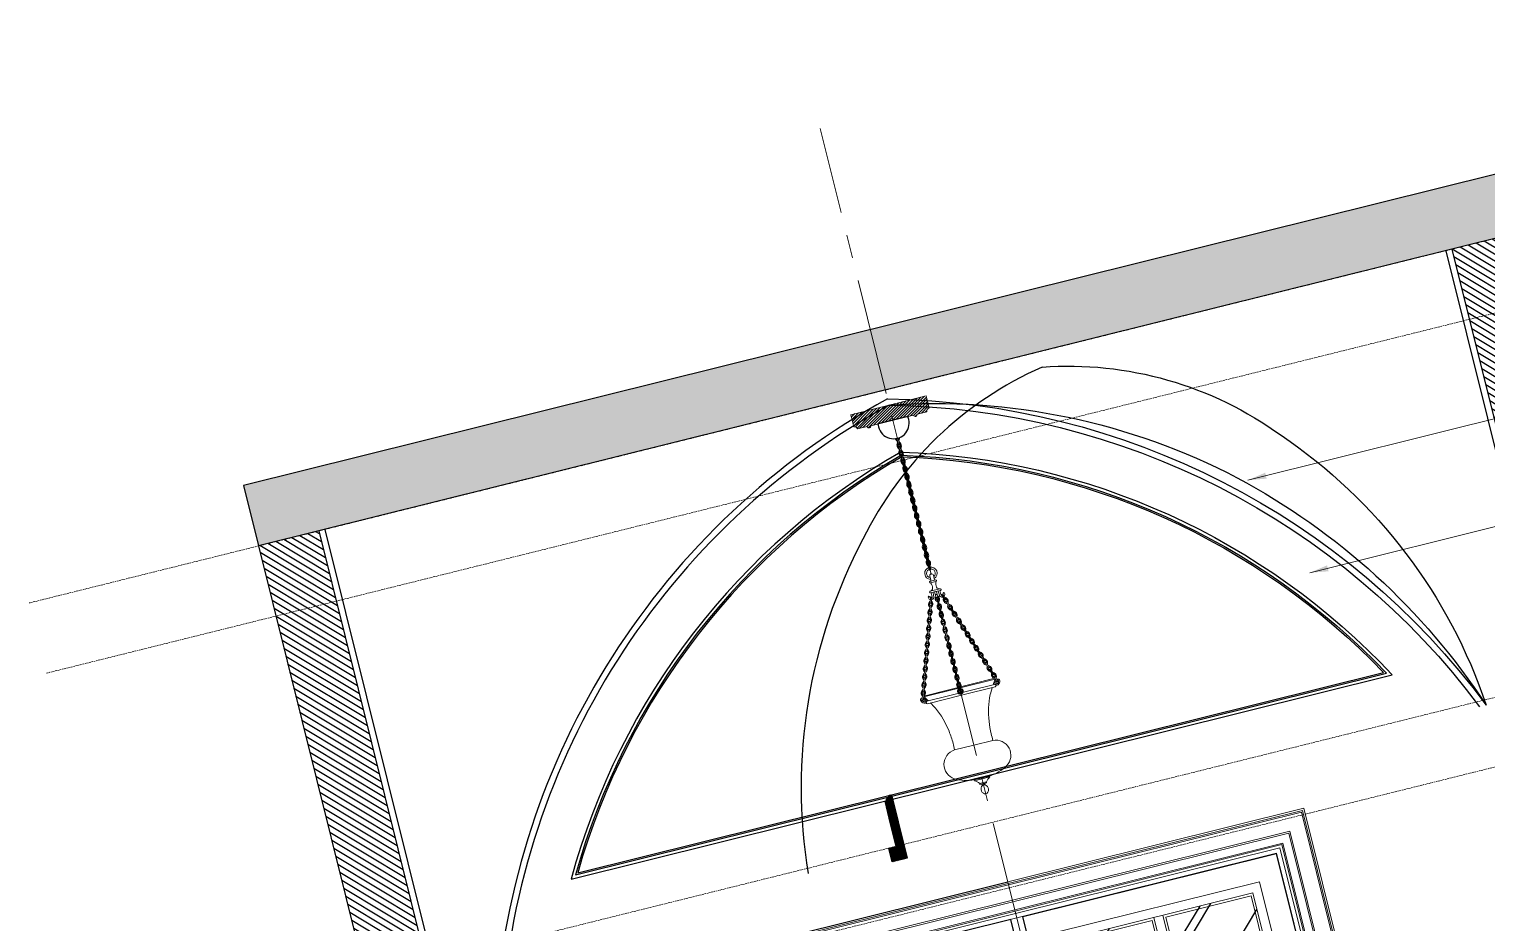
# Model space of a CAD drawing. Header units: inches. Extents: x -207898 to 3408902, y 497526 to 4632928.
# Drawn here: x 248339 to 253026, y 502856 to 505731 of the extents above; entities that cross this region are included whole.
import ezdxf

# ---------------------------------------------------------------- set-up
doc = ezdxf.new("R2010")
doc.units = ezdxf.units.IN
doc.header["$MEASUREMENT"] = 0
for name, pattern in [('CENTERX2', [4, 2.5, -0.5, 0.5, -0.5]), ('DASHED', [0.75, 0.5, -0.25]), ('HIDDEN', [0.375, 0.25, -0.125])]:
    doc.linetypes.add(name, pattern=pattern)
for name, color, linetype in [('8', 8, 'Continuous'), ('A-HATCH', 8, 'Continuous'), ('A-Hidden', 8, 'HIDDEN'), ('A-Plaster', 1, 'Continuous'), ('Calliper_stone plaster plan', 31, 'Continuous'), ('gypsum', 31, 'Continuous'), ('Layer1', 1, 'Continuous'), ('Layer2', 2, 'Continuous'), ('Layer3', 7, 'Continuous'), ('Layer7', 8, 'Continuous'), ('WOOD', 23, 'Continuous')]:
    doc.layers.add(name, color=color, linetype=linetype)
for name, color, linetype, lineweight in [('DIM', 252, 'Continuous', 35), ('ID-NOTES', 2, 'Continuous', 0), ('wood ELEVATION 2', 32, 'Continuous', 18)]:
    doc.layers.add(name, color=color, linetype=linetype, lineweight=lineweight)
doc.styles.add('ZZ-Dim All', font='romans.shx', dxfattribs={"width": 0.8})
doc.dimstyles.new('DIM 0200', dxfattribs={"dimscale": 200, "dimtxt": 1, "dimasz": 0.8, "dimexe": 0.5, "dimexo": 1, "dimgap": 0.4, "dimtad": 1, "dimdec": 0, "dimrnd": 10, "dimdsep": 46, "dimtxsty": 'ZZ-Dim All', "dimblk1": 'ARCHTICK', "dimblk2": 'ARCHTICK', "dimsah": 1, "dimcen": 1, "dimdle": 0.5, "dimclrd": 256, "dimclre": 256, "dimclrt": 256, "dimadec": 0, "dimazin": 2, "dimtfac": 1, "dimtdec": 0, "dimtix": 1, "dimtmove": 2, "dimatfit": 2, "dimfxl": 1, "dimfxlon": 1, "dimtolj": 1, "dimtzin": 0, "dimlwd": -1, "dimlwe": -1, "dimarcsym": 0})

# ---------------------------------------------------------------- blocks, each defined once
blk = doc.blocks.new('section a and b')
at = {"layer": 'Layer7', "ltscale": 300}
h = blk.add_hatch(dxfattribs=at)
h.set_pattern_fill('AR-CONC', color=256, scale=10, style=0)
h.set_pattern_definition([(50, (-62997.58, -11216.7), (71.726, -6.2752), [7.5, -82.5]), (355, (-62997.58, -11216.7), (-13.87513, 75.2192), [6, -66]), (100.4514, (-62991.6, -11217.22), (57.85094, 68.94395), [6.374, -70.1142]), (46.1842, (-62997.58, -11196.7), (106.7241, -16.5519), [11.25, -123.75]), (96.6356, (-62988.68, -11198.08), (93.4663, 97.4118), [9.561, -105.1713]), (351.1842, (-62997.58, -11196.7), (93.4662, 97.4119), [9, -99]), (21, (-62987.58, -11201.7), (59.6907, -40.2619), [7.5, -82.5]), (326, (-62987.58, -11201.7), (24.33153, 72.515), [6, -66]), (71.4514, (-62982.6, -11205.056), (84.02226, 32.25305), [6.374, -70.1142]), (37.5, (-62997.577, -11216.7), (1.215986, 33.289385), [0, -65.2, 0, -67, 0, -66.25]), (7.5, (-62997.577, -11216.7), (26.30695, 39.44117), [0, -38.2, 0, -63.7, 0, -25.25]), (327.5, (-63019.877, -11216.7), (53.38224, -2.25549), [0, -25, 0, -78, 0, -103.5]), (317.5, (-63029.877, -11216.7), (58.31862, 10.0105), [0, -32.5, 0, -51.8, 0, -73.5])])
h.paths.add_polyline_path([(-59047.8, -14854.4), (-59047.8, -14654.4), (-63202.4, -14654.4), (-63202.4, -14854.4)])
h.paths.add_polyline_path([(-63202.4, -19104.4), (-63202.4, -19304.4), (-59047.8, -19304.4), (-59047.8, -19104.4)])
at = {"layer": 'Layer7'}
h = blk.add_hatch(dxfattribs=at)
h.set_pattern_fill('ANSI31,_O', color=8, scale=150)
h.set_pattern_definition([(45, (0, 8657.743), (-13.258252, 13.258252), [])])
h.paths.add_polyline_path([(-59047.8, -14854.4), (-59247.8, -14854.4), (-59247.8, -19104.4), (-59047.8, -19104.4)])
h.paths.add_polyline_path([(-63002.4, -14854.4), (-63202.4, -14854.4), (-63202.4, -19104.4), (-63002.4, -19104.4)])
at = {"layer": 'Layer1', "ltscale": 5}
for points in [[(-62982.4, -14854.4), (-62982.4, -19004.4)], [(-59267.8, -14854.4), (-59267.8, -19004.4)]]:
    blk.add_lwpolyline(points, dxfattribs=at)
at = {"layer": 'Layer3', "ltscale": 5}
for p, q in [((-63202.4, -14654.4), (-59047.8, -14654.4)), ((-59047.8, -14654.4), (-59047.8, -19304.4)), ((-63202.4, -14854.4), (-59047.8, -14854.4)), ((-63002.4, -14854.4), (-63002.4, -19104.4)), ((-59247.8, -14854.4), (-59247.8, -19104.4))]:
    blk.add_line(p, q, dxfattribs=at)
blk = doc.blocks.new('_ARCHTICK')
at = {"color": 0, "linetype": 'ByBlock', "const_width": 0.15}
blk.add_lwpolyline([(-0.5, -0.5), (0.5, 0.5)], dxfattribs=at)
blk = doc.blocks.new('door1')
at = {"layer": 'A-HATCH'}
h = blk.add_hatch(dxfattribs=at)
h.set_pattern_fill('AR-RROOF', color=256, scale=20, angle=45, style=0)
h.set_pattern_definition([(45, (54909.6, -9416.9), (431.0523, 1149.473), [7620, -1016, 2540, -508]), (45, (55207.7, -8759.5), (-836.96, 118.539), [1524, -167.64, 3048, -381]), (45, (54783.86, -8931.94), (1627.2224, 2108.5641), [4064, -711.2, 2032, -508])])
h.paths.add_polyline_path([(1280, 2355.7), (990, 2355.7), (990, 1673.5), (1280, 1673.5)])
h = blk.add_hatch(dxfattribs=at)
h.set_pattern_fill('AR-RROOF', color=256, scale=20, angle=45, style=0)
h.set_pattern_definition([(45, (55245.56, -9416.9), (431.0523, 1149.473), [7620, -1016, 2540, -508]), (45, (55543.7, -8759.5), (-836.96, 118.539), [1524, -167.64, 3048, -381]), (45, (55119.84, -8931.94), (1627.2224, 2108.5641), [4064, -711.2, 2032, -508])])
h.paths.add_polyline_path([(1616, 2355.7), (1326, 2355.7), (1326, 1673.5), (1616, 1673.5)])
at = {"layer": '8', "ltscale": 5}
for points in [[(840, 2461), (0, 2461), (0, 0), (840, 0)], [(880, 2461), (1720, 2461), (1720, 0), (880, 0)]]:
    blk.add_lwpolyline(points, close=True, dxfattribs=at)
at = {"layer": 'WOOD', "ltscale": 5, "elevation": 0}
blk.add_lwpolyline([(-120.9, 2581), (860, 2581)], dxfattribs=at)
at = {"layer": 'wood ELEVATION 2'}
for p, q in [((1288, 2355.7), (1288, 1665.5)), ((1318, 2355.7), (1318, 1665.5))]:
    blk.add_line(p, q, dxfattribs=at)
at = {"layer": 'wood ELEVATION 2', "elevation": 0}
for points in [[(-120.9, 361.3), (-120.9, 2581), (860, 2581)], [(1840.9, 361.3), (1840.9, 2581), (860, 2581)], [(-114.9, 361.3), (-114.9, 2575), (860, 2575)], [(-110.5, 361.3), (-110.5, 2570.6), (860, 2570.6)], [(1834.9, 361.3), (1834.9, 2575), (860, 2575)], [(1830.5, 361.3), (1830.5, 2570.6), (860, 2570.6)], [(-59.5, 361.3), (-59.5, 2519.6), (860, 2519.6)], [(-54.5, 361.3), (-54.5, 2514.6), (860, 2514.6)], [(-27.9, 361.3), (-27.9, 2488), (860, 2488)], [(1779.5, 361.3), (1779.5, 2519.6), (860, 2519.6)], [(1774.5, 361.3), (1774.5, 2514.6), (860, 2514.6)], [(1747.9, 361.3), (1747.9, 2488), (860, 2488)], [(-23.9, 361.3), (-23.9, 2484), (860, 2484)], [(-15.9, 361.3), (-15.9, 2476), (860, 2476)], [(-0.9, 361.3), (-0.9, 2461), (860, 2461)], [(1743.9, 361.3), (1743.9, 2484), (860, 2484)], [(1735.9, 361.3), (1735.9, 2476), (860, 2476)], [(1720.9, 361.3), (1720.9, 2461), (860, 2461)]]:
    blk.add_lwpolyline(points, dxfattribs=at)
at = {"layer": 'wood ELEVATION 2'}
for points in [[(960, 2385.7), (1645.9, 2385.7), (1645.9, 210), (960, 210)], [(960, 2385.7), (1645.9, 2385.7), (1645.9, 210), (960, 210)], [(998, 2347.7), (1280, 2347.7), (1280, 1673.5), (998, 1673.5)], [(1326, 2347.7), (1608, 2347.7), (1608, 1673.5), (1326, 1673.5)]]:
    blk.add_lwpolyline(points, close=True, dxfattribs=at)
blk.add_lwpolyline([(1288, 1665.5), (990, 1665.5), (990, 2355.7), (1616, 2355.7), (1616, 1665.5), (1318, 1665.5)], dxfattribs=at)
blk = doc.blocks.new('pendant arabic')
at = {"color": 40, "lineweight": 0}
for p, q in [((31622.2, -8834.7), (31640.6, -8834.7)), ((31625.4, -8829.5), (31637.4, -8829.5)), ((31615.3, -8860.3), (31647.6, -8860.3)), ((31617.3, -8866), (31616.9, -8879.5)), ((31628.4, -8866), (31628.4, -8886)), ((31634.4, -8866), (31634.4, -8886)), ((31645.5, -8866), (31645.9, -8879.5)), ((31606.1, -9486.8), (31656.8, -9486.8)), ((31620.4, -9502.1), (31642.5, -9502.1))]:
    blk.add_line(p, q, dxfattribs=at)
for points in [[(31631.4, -8866), (31648.1, -8866, 0.912079), (31647.6, -8860.3, -0.354576), (31638.1, -8853, -0.194549), (31640.6, -8834.7, 1), (31640.6, -8829.5), (31637.4, -8829.5), (31637.4, -8813.2, 1), (31625.4, -8813.2), (31625.4, -8829.5), (31622.2, -8829.5, 1), (31622.2, -8834.7, -0.194549), (31624.8, -8853, -0.345784), (31615.3, -8860.3, 0.913192), (31614.7, -8866)], [(31631.4, -9209.5), (31519.1, -9209.5, -0.967012), (31519.1, -9201.5), (31743.8, -9201.5, -0.967012), (31743.8, -9209.5)]]:
    blk.add_lwpolyline(points, format="xyb", close=True, dxfattribs=at)
for points in [[(31601.3, -8922.5), (31606.8, -8906.4, 1), (31603, -8905.1), (31597.5, -8921.3, 1), (31601.3, -8922.5, 0.447031)], [(31601.3, -8922.5), (31606.8, -8906.4, 1), (31603, -8905.1), (31597.5, -8921.3, 1), (31601.3, -8922.5, 0.447031)], [(31617.3, -8866), (31616.9, -8879.5, -1.075039), (31609.4, -8878.4, 1.060135), (31604.4, -8877.8, 1.065086), (31622.3, -8879.8, 0.012612), (31623.1, -8866, 1.437174)], [(31609.7, -8897.9), (31615.1, -8881.8, 1), (31611.3, -8880.5), (31605.9, -8896.6, 1), (31609.7, -8897.9, 0.447031)], [(31628.4, -8877.8, 0.484314), (31628.4, -8877.8, -0.790231), (31634.4, -8877.8, -8.534282)], [(31628.4, -8886, -0.484314), (31628.4, -8886, 0.790231), (31634.4, -8886, 8.534282)], [(31633.4, -8911.1), (31633.4, -8894.1, 1), (31629.4, -8894.1), (31629.4, -8911.1, 1), (31633.4, -8911.1, 0.447031)], [(31633.4, -8911.1), (31633.4, -8894.1, 1), (31629.4, -8894.1), (31629.4, -8911.1, 1), (31633.4, -8911.1, 0.447031)], [(31645.5, -8866), (31645.9, -8879.5, 1.075039), (31653.4, -8878.4, -1.060135), (31658.4, -8877.8, -1.065086), (31640.5, -8879.8, -0.012612), (31639.8, -8866, -1.437174)], [(31653.2, -8897.9), (31647.7, -8881.8, -1), (31651.5, -8880.5), (31657, -8896.6, -1), (31653.2, -8897.9, -0.447031)], [(31661.5, -8922.5), (31656.1, -8906.4, -1), (31659.9, -8905.1), (31665.3, -8921.3, -1), (31661.5, -8922.5, -0.447031)], [(31661.5, -8922.5), (31656.1, -8906.4, -1), (31659.9, -8905.1), (31665.3, -8921.3, -1), (31661.5, -8922.5, -0.447031)], [(31593, -8947.2), (31598.4, -8931.1, 1), (31594.7, -8929.8), (31589.2, -8945.9, 1), (31593, -8947.2, 0.447031)], [(31593, -8947.2), (31598.4, -8931.1, 1), (31594.7, -8929.8), (31589.2, -8945.9, 1), (31593, -8947.2, 0.447031)], [(31633.4, -8937.2), (31633.4, -8920.2, 1), (31629.4, -8920.2), (31629.4, -8937.2, 1), (31633.4, -8937.2, 0.447031)], [(31633.4, -8937.2), (31633.4, -8920.2, 1), (31629.4, -8920.2), (31629.4, -8937.2, 1), (31633.4, -8937.2, 0.447031)], [(31633.4, -8963.2), (31633.4, -8946.2, 1), (31629.4, -8946.2), (31629.4, -8963.2, 1), (31633.4, -8963.2, 0.447031)], [(31633.4, -8963.2), (31633.4, -8946.2, 1), (31629.4, -8946.2), (31629.4, -8963.2, 1), (31633.4, -8963.2, 0.447031)], [(31669.9, -8947.2), (31664.4, -8931.1, -1), (31668.2, -8929.8), (31673.6, -8945.9, -1), (31669.9, -8947.2, -0.447031)], [(31669.9, -8947.2), (31664.4, -8931.1, -1), (31668.2, -8929.8), (31673.6, -8945.9, -1), (31669.9, -8947.2, -0.447031)], [(31576.3, -8996.5), (31581.8, -8980.4, 1), (31578, -8979.1), (31572.5, -8995.3, 1), (31576.3, -8996.5, 0.447031)], [(31576.3, -8996.5), (31581.8, -8980.4, 1), (31578, -8979.1), (31572.5, -8995.3, 1), (31576.3, -8996.5, 0.447031)], [(31584.6, -8971.9), (31590.1, -8955.7, 1), (31586.3, -8954.5), (31580.9, -8970.6, 1), (31584.6, -8971.9, 0.447031)], [(31584.6, -8971.9), (31590.1, -8955.7, 1), (31586.3, -8954.5), (31580.9, -8970.6, 1), (31584.6, -8971.9, 0.447031)], [(31633.4, -8989.3), (31633.4, -8972.2, 1), (31629.4, -8972.2), (31629.4, -8989.3, 1), (31633.4, -8989.3, 0.447031)], [(31633.4, -8989.3), (31633.4, -8972.2, 1), (31629.4, -8972.2), (31629.4, -8989.3, 1), (31633.4, -8989.3, 0.447031)], [(31633.4, -9015.3), (31633.4, -8998.3, 1), (31629.4, -8998.3), (31629.4, -9015.3, 1), (31633.4, -9015.3, 0.447031)], [(31633.4, -9015.3), (31633.4, -8998.3, 1), (31629.4, -8998.3), (31629.4, -9015.3, 1), (31633.4, -9015.3, 0.447031)], [(31678.2, -8971.9), (31672.8, -8955.7, -1), (31676.5, -8954.5), (31682, -8970.6, -1), (31678.2, -8971.9, -0.447031)], [(31678.2, -8971.9), (31672.8, -8955.7, -1), (31676.5, -8954.5), (31682, -8970.6, -1), (31678.2, -8971.9, -0.447031)], [(31686.5, -8996.5), (31681.1, -8980.4, -1), (31684.9, -8979.1), (31690.3, -8995.3, -1), (31686.5, -8996.5, -0.447031)], [(31686.5, -8996.5), (31681.1, -8980.4, -1), (31684.9, -8979.1), (31690.3, -8995.3, -1), (31686.5, -8996.5, -0.447031)], [(31559.6, -9045.9), (31565.1, -9029.7, 1), (31561.3, -9028.5), (31555.8, -9044.6, 1), (31559.6, -9045.9, 0.447031)], [(31559.6, -9045.9), (31565.1, -9029.7, 1), (31561.3, -9028.5), (31555.8, -9044.6, 1), (31559.6, -9045.9, 0.447031)], [(31568, -9021.2), (31573.4, -9005.1, 1), (31569.6, -9003.8), (31564.2, -9019.9, 1), (31568, -9021.2, 0.447031)], [(31568, -9021.2), (31573.4, -9005.1, 1), (31569.6, -9003.8), (31564.2, -9019.9, 1), (31568, -9021.2, 0.447031)], [(31633.4, -9041.3), (31633.4, -9024.3, 1), (31629.4, -9024.3), (31629.4, -9041.3, 1), (31633.4, -9041.3, 0.447031)], [(31633.4, -9041.3), (31633.4, -9024.3, 1), (31629.4, -9024.3), (31629.4, -9041.3, 1), (31633.4, -9041.3, 0.447031)], [(31694.9, -9021.2), (31689.4, -9005.1, -1), (31693.2, -9003.8), (31698.7, -9019.9, -1), (31694.9, -9021.2, -0.447031)], [(31694.9, -9021.2), (31689.4, -9005.1, -1), (31693.2, -9003.8), (31698.7, -9019.9, -1), (31694.9, -9021.2, -0.447031)], [(31703.2, -9045.9), (31697.8, -9029.7, -1), (31701.6, -9028.5), (31707, -9044.6, -1), (31703.2, -9045.9, -0.447031)], [(31703.2, -9045.9), (31697.8, -9029.7, -1), (31701.6, -9028.5), (31707, -9044.6, -1), (31703.2, -9045.9, -0.447031)], [(31542.9, -9095.2), (31548.4, -9079.1, 1), (31544.6, -9077.8), (31539.1, -9093.9, 1), (31542.9, -9095.2, 0.447031)], [(31542.9, -9095.2), (31548.4, -9079.1, 1), (31544.6, -9077.8), (31539.1, -9093.9, 1), (31542.9, -9095.2, 0.447031)], [(31551.3, -9070.5), (31556.7, -9054.4, 1), (31552.9, -9053.1), (31547.5, -9069.2, 1), (31551.3, -9070.5, 0.447031)], [(31551.3, -9070.5), (31556.7, -9054.4, 1), (31552.9, -9053.1), (31547.5, -9069.2, 1), (31551.3, -9070.5, 0.447031)], [(31633.3, -9093.4), (31633.4, -9076.4, 1), (31629.4, -9076.4), (31629.3, -9093.4, 1), (31633.3, -9093.4, 0.447031)], [(31633.3, -9093.4), (31633.4, -9076.4, 1), (31629.4, -9076.4), (31629.3, -9093.4, 1), (31633.3, -9093.4, 0.447031)], [(31633.4, -9067.4), (31633.4, -9050.4, 1), (31629.4, -9050.4), (31629.4, -9067.4, 1), (31633.4, -9067.4, 0.447031)], [(31633.4, -9067.4), (31633.4, -9050.4, 1), (31629.4, -9050.4), (31629.4, -9067.4, 1), (31633.4, -9067.4, 0.447031)], [(31711.6, -9070.5), (31706.1, -9054.4, -1), (31709.9, -9053.1), (31715.4, -9069.2, -1), (31711.6, -9070.5, -0.447031)], [(31711.6, -9070.5), (31706.1, -9054.4, -1), (31709.9, -9053.1), (31715.4, -9069.2, -1), (31711.6, -9070.5, -0.447031)], [(31719.9, -9095.2), (31714.5, -9079.1, -1), (31718.3, -9077.8), (31723.7, -9093.9, -1), (31719.9, -9095.2, -0.447031)], [(31719.9, -9095.2), (31714.5, -9079.1, -1), (31718.3, -9077.8), (31723.7, -9093.9, -1), (31719.9, -9095.2, -0.447031)], [(31526.2, -9144.5), (31531.7, -9128.4, 1), (31527.9, -9127.1), (31522.4, -9143.2, 1), (31526.2, -9144.5, 0.447031)], [(31526.2, -9144.5), (31531.7, -9128.4, 1), (31527.9, -9127.1), (31522.4, -9143.2, 1), (31526.2, -9144.5, 0.447031)], [(31534.6, -9119.9), (31540, -9103.7, 1), (31536.2, -9102.5), (31530.8, -9118.6, 1), (31534.6, -9119.9, 0.447031)], [(31534.6, -9119.9), (31540, -9103.7, 1), (31536.2, -9102.5), (31530.8, -9118.6, 1), (31534.6, -9119.9, 0.447031)], [(31633.3, -9119.5), (31633.3, -9102.4, 1), (31629.3, -9102.4), (31629.3, -9119.5, 1), (31633.3, -9119.5, 0.447031)], [(31633.3, -9119.5), (31633.3, -9102.4, 1), (31629.3, -9102.4), (31629.3, -9119.5, 1), (31633.3, -9119.5, 0.447031)], [(31633.3, -9145.5), (31633.3, -9128.5, 1), (31629.3, -9128.5), (31629.3, -9145.5, 1), (31633.3, -9145.5, 0.447031)], [(31633.3, -9145.5), (31633.3, -9128.5, 1), (31629.3, -9128.5), (31629.3, -9145.5, 1), (31633.3, -9145.5, 0.447031)], [(31728.3, -9119.9), (31722.8, -9103.7, -1), (31726.6, -9102.5), (31732.1, -9118.6, -1), (31728.3, -9119.9, -0.447031)], [(31728.3, -9119.9), (31722.8, -9103.7, -1), (31726.6, -9102.5), (31732.1, -9118.6, -1), (31728.3, -9119.9, -0.447031)], [(31736.6, -9144.5), (31731.2, -9128.4, -1), (31735, -9127.1), (31740.4, -9143.2, -1), (31736.6, -9144.5, -0.447031)], [(31736.6, -9144.5), (31731.2, -9128.4, -1), (31735, -9127.1), (31740.4, -9143.2, -1), (31736.6, -9144.5, -0.447031)], [(31509.5, -9193.9), (31515, -9177.7, 1), (31511.2, -9176.4), (31505.8, -9192.6, 1), (31509.5, -9193.9, 0.447031)], [(31509.5, -9193.9), (31515, -9177.7, 1), (31511.2, -9176.4), (31505.8, -9192.6, 1), (31509.5, -9193.9, 0.447031)], [(31517.9, -9169.2), (31523.3, -9153.1, 1), (31519.6, -9151.8), (31514.1, -9167.9, 1), (31517.9, -9169.2, 0.447031)], [(31517.9, -9169.2), (31523.3, -9153.1, 1), (31519.6, -9151.8), (31514.1, -9167.9, 1), (31517.9, -9169.2, 0.447031)], [(31633.3, -9171.5), (31633.3, -9154.5, 1), (31629.3, -9154.5), (31629.3, -9171.5, 1), (31633.3, -9171.5, 0.447031)], [(31633.3, -9171.5), (31633.3, -9154.5, 1), (31629.3, -9154.5), (31629.3, -9171.5, 1), (31633.3, -9171.5, 0.447031)], [(31633.3, -9197.6), (31633.3, -9180.6, 1), (31629.3, -9180.5), (31629.3, -9197.6, 1), (31633.3, -9197.6, 0.447031)], [(31633.3, -9197.6), (31633.3, -9180.6, 1), (31629.3, -9180.5), (31629.3, -9197.6, 1), (31633.3, -9197.6, 0.447031)], [(31745, -9169.2), (31739.5, -9153.1, -1), (31743.3, -9151.8), (31748.7, -9167.9, -1), (31745, -9169.2, -0.447031)], [(31745, -9169.2), (31739.5, -9153.1, -1), (31743.3, -9151.8), (31748.7, -9167.9, -1), (31745, -9169.2, -0.447031)], [(31753.3, -9193.9), (31747.9, -9177.7, -1), (31751.6, -9176.4), (31757.1, -9192.6, -1), (31753.3, -9193.9, -0.447031)], [(31753.3, -9193.9), (31747.9, -9177.7, -1), (31751.6, -9176.4), (31757.1, -9192.6, -1), (31753.3, -9193.9, -0.447031)], [(31606.1, -9483.8), (31656.8, -9483.8), (31656.8, -9486.8, 0.066306), (31642.5, -9498.9), (31631.4, -9498.9)], [(31656.8, -9483.8), (31606.1, -9483.8), (31606.1, -9486.8, -0.066306), (31620.4, -9498.9), (31631.4, -9498.9)], [(31620.4, -9498.9), (31620.4, -9502.1, -0.075741), (31626.5, -9503, -0.670017), (31626.6, -9507.8, -0.742621)], [(31642.5, -9498.9), (31642.5, -9502.1, 0.075741), (31636.4, -9503, 0.670017), (31636.2, -9507.8, 0.742621)]]:
    blk.add_lwpolyline(points, format="xyb", dxfattribs=at)
at = {"color": 4, "lineweight": 0}
for points in [[(31513.5, -9185.7), (31513.5, -9182.7), (31749.3, -9182.7), (31749.3, -9185.7)], [(31513.5, -9185.7), (31749.3, -9185.7)]]:
    blk.add_lwpolyline(points, dxfattribs=at)
for points in [[(31631.4, -9374.8), (31568, -9374.8, 0.727128), (31544.9, -9465, 0.107747), (31606.1, -9483.8, 0.107747)], [(31631.4, -9374.8), (31694.8, -9374.8, -0.727128), (31718, -9465, -0.107747), (31656.8, -9483.8, -0.107747)]]:
    blk.add_lwpolyline(points, format="xyb", dxfattribs=at)
at = {"color": 40, "lineweight": 0}
blk.add_lwpolyline([(31635.9, -9507.6), (31627, -9507.6)], dxfattribs=at)
for radius, start, end in [(20, 287.4576, 252.5424), (14, 295.3769, 244.6231)]:
    blk.add_arc((31631.4, -8805.2), radius, start, end, dxfattribs=at)
at = {"color": 40, "lineweight": 0, "extrusion": (0, 0, -1)}
for centre, major_axis, ratio, start_param, end_param in [((31606.3, -8901.5), (3.37, 9.96), 0.652824, 3.437395, 5.987383), ((31606.3, -8901.5), (2.09, 6.17), 0.633551, 3.647898, 5.77688), ((31606.3, -8901.5), (3.37, 9.96), 0.652824, 0.295802, 2.845791), ((31606.3, -8901.5), (2.09, 6.17), 0.633551, 0.506306, 2.635287), ((31631.4, -8889.6), (0, 10.5), 0.652824, 3.437395, 5.831525), ((31631.4, -8915.7), (0, 10.5), 0.652824, 3.437395, 5.987383), ((31631.4, -8889.6), (0, 6.51), 0.633551, 3.647898, 5.471151), ((31631.4, -8889.6), (0, 10.5), 0.652824, 0.453442, 2.845791), ((31631.4, -8889.6), (0, 6.51), 0.633551, 0.817097, 2.635287), ((31631.4, -8915.7), (0, 10.5), 0.652824, 0.295802, 2.845791), ((31589.6, -8950.8), (3.37, 9.96), 0.652824, 3.437395, 5.987383), ((31589.6, -8950.8), (2.09, 6.17), 0.633551, 3.647898, 5.77688), ((31589.6, -8950.8), (3.37, 9.96), 0.652824, 0.295802, 2.845791), ((31589.6, -8950.8), (2.09, 6.17), 0.633551, 0.506306, 2.635287), ((31598, -8926.2), (3.37, 9.96), 0.652824, 3.437395, 5.987383), ((31598, -8926.2), (2.09, 6.17), 0.633551, 3.647898, 5.77688), ((31598, -8926.2), (3.37, 9.96), 0.652824, 0.295802, 2.845791), ((31598, -8926.2), (2.09, 6.17), 0.633551, 0.506306, 2.635287), ((31631.4, -8941.7), (0, 10.5), 0.652824, 3.437395, 5.987383), ((31631.4, -8915.7), (0, 6.51), 0.633551, 3.647898, 5.77688), ((31631.4, -8941.7), (0, 6.51), 0.633551, 3.647898, 5.77688), ((31631.4, -8915.7), (0, 6.51), 0.633551, 0.506306, 2.635287), ((31631.4, -8941.7), (0, 10.5), 0.652824, 0.295802, 2.845791), ((31631.4, -8941.7), (0, 6.51), 0.633551, 0.506306, 2.635287), ((31573, -9000.2), (3.37, 9.96), 0.652824, 3.437395, 5.987383), ((31573, -9000.2), (2.09, 6.17), 0.633551, 3.647898, 5.77688), ((31573, -9000.2), (3.37, 9.96), 0.652824, 0.295802, 2.845791), ((31573, -9000.2), (2.09, 6.17), 0.633551, 0.506306, 2.635287), ((31581.3, -8975.5), (3.37, 9.96), 0.652824, 3.437395, 5.987383), ((31581.3, -8975.5), (2.09, 6.17), 0.633551, 3.647898, 5.77688), ((31581.3, -8975.5), (3.37, 9.96), 0.652824, 0.295802, 2.845791), ((31581.3, -8975.5), (2.09, 6.17), 0.633551, 0.506306, 2.635287), ((31631.4, -8967.7), (0, 10.5), 0.652824, 3.437395, 5.987383), ((31631.4, -8993.8), (0, 10.5), 0.652824, 3.437395, 5.987383), ((31631.4, -8967.7), (0, 6.51), 0.633551, 3.647898, 5.77688), ((31631.4, -8993.8), (0, 6.51), 0.633551, 3.647898, 5.77688), ((31631.4, -8967.7), (0, 10.5), 0.652824, 0.295802, 2.845791), ((31631.4, -8967.7), (0, 6.51), 0.633551, 0.506306, 2.635287), ((31631.4, -8993.8), (0, 10.5), 0.652824, 0.295802, 2.845791), ((31631.4, -8993.8), (0, 6.51), 0.633551, 0.506306, 2.635287), ((31556.3, -9049.5), (3.37, 9.96), 0.652824, 3.437395, 5.987383), ((31556.3, -9049.5), (2.09, 6.17), 0.633551, 3.647898, 5.77688), ((31556.3, -9049.5), (3.37, 9.96), 0.652824, 0.295802, 2.845791), ((31556.3, -9049.5), (2.09, 6.17), 0.633551, 0.506306, 2.635287), ((31564.6, -9024.8), (3.37, 9.96), 0.652824, 3.437395, 5.987383), ((31564.6, -9024.8), (2.09, 6.17), 0.633551, 3.647898, 5.77688), ((31564.6, -9024.8), (3.37, 9.96), 0.652824, 0.295802, 2.845791), ((31564.6, -9024.8), (2.09, 6.17), 0.633551, 0.506306, 2.635287), ((31631.4, -9019.8), (0, 10.5), 0.652824, 3.437395, 5.987383), ((31631.4, -9045.8), (0, 10.5), 0.652824, 3.437395, 5.987383), ((31631.4, -9019.8), (0, 6.51), 0.633551, 3.647898, 5.77688), ((31631.4, -9045.8), (0, 6.51), 0.633551, 3.647898, 5.77688), ((31631.4, -9019.8), (0, 10.5), 0.652824, 0.295802, 2.845791), ((31631.4, -9019.8), (0, 6.51), 0.633551, 0.506306, 2.635287), ((31631.4, -9045.8), (0, 10.5), 0.652824, 0.295802, 2.845791), ((31631.4, -9045.8), (0, 6.51), 0.633551, 0.506306, 2.635287), ((31539.6, -9098.8), (3.37, 9.96), 0.652824, 3.437395, 5.987383), ((31539.6, -9098.8), (2.09, 6.17), 0.633551, 3.647898, 5.77688), ((31539.6, -9098.8), (3.37, 9.96), 0.652824, 0.295802, 2.845791), ((31547.9, -9074.2), (3.37, 9.96), 0.652824, 3.437395, 5.987383), ((31547.9, -9074.2), (2.09, 6.17), 0.633551, 3.647898, 5.77688), ((31547.9, -9074.2), (3.37, 9.96), 0.652824, 0.295802, 2.845791), ((31547.9, -9074.2), (2.09, 6.17), 0.633551, 0.506306, 2.635287), ((31631.4, -9071.9), (0, 10.5), 0.652824, 3.437395, 5.987383), ((31631.3, -9097.9), (0, 10.5), 0.652824, 3.437395, 5.987383), ((31631.4, -9071.9), (0, 6.51), 0.633551, 3.647898, 5.77688), ((31631.3, -9097.9), (0, 6.51), 0.633551, 3.647898, 5.77688), ((31631.3, -9097.9), (0, 10.5), 0.652824, 0.295802, 2.845791), ((31631.3, -9097.9), (0, 6.51), 0.633551, 0.506306, 2.635287), ((31631.4, -9071.9), (0, 10.5), 0.652824, 0.295802, 2.845791), ((31631.4, -9071.9), (0, 6.51), 0.633551, 0.506306, 2.635287), ((31522.9, -9148.2), (3.37, 9.96), 0.652824, 3.437395, 5.987383), ((31522.9, -9148.2), (3.37, 9.96), 0.652824, 0.295802, 2.845791), ((31531.2, -9123.5), (3.37, 9.96), 0.652824, 3.437395, 5.987383), ((31531.2, -9123.5), (2.09, 6.17), 0.633551, 3.647898, 5.77688), ((31531.2, -9123.5), (3.37, 9.96), 0.652824, 0.295802, 2.845791), ((31531.2, -9123.5), (2.09, 6.17), 0.633551, 0.506306, 2.635287), ((31539.6, -9098.8), (2.09, 6.17), 0.633551, 0.506306, 2.635287), ((31631.3, -9124), (0, 10.5), 0.652824, 3.437395, 5.987383), ((31631.3, -9150), (0, 10.5), 0.652824, 3.437395, 5.987383), ((31631.3, -9124), (0, 6.51), 0.633551, 3.647898, 5.77688), ((31631.3, -9124), (0, 10.5), 0.652824, 0.295802, 2.845791), ((31631.3, -9124), (0, 6.51), 0.633551, 0.506306, 2.635287), ((31631.3, -9150), (0, 10.5), 0.652824, 0.295802, 2.845791), ((31509.1, -9196.4), (7.08, -7.97), 0.678875, 4.303626, 10.168055), ((31514.5, -9172.8), (3.37, 9.96), 0.652824, 3.437395, 5.987383), ((31514.5, -9172.8), (2.09, 6.17), 0.633551, 3.647898, 5.77688), ((31514.5, -9172.8), (3.37, 9.96), 0.652824, 0.295802, 2.845791), ((31514.5, -9172.8), (2.09, 6.17), 0.633551, 0.506306, 2.635287), ((31522.9, -9148.2), (2.09, 6.17), 0.633551, 3.647898, 5.77688), ((31522.9, -9148.2), (2.09, 6.17), 0.633551, 0.506306, 2.635287), ((31631.3, -9176), (0, 10.5), 0.652824, 3.437395, 5.987383), ((31631.3, -9150), (0, 6.51), 0.633551, 3.647898, 5.77688), ((31631.3, -9176), (0, 6.51), 0.633551, 3.647898, 5.77688), ((31631.3, -9150), (0, 6.51), 0.633551, 0.506306, 2.635287), ((31631.3, -9176), (0, 10.5), 0.652824, 0.295802, 2.845791), ((31631.3, -9176), (0, 6.51), 0.633551, 0.506306, 2.635287)]:
    blk.add_ellipse(centre, major_axis=major_axis, ratio=ratio, start_param=start_param, end_param=end_param, dxfattribs=at)
at = {"color": 40, "lineweight": 0}
for centre, major_axis, ratio, start_param, end_param in [((31656.5, -8901.5), (-3.37, 9.96), 0.652824, 0.295802, 2.845791), ((31656.5, -8901.5), (-2.09, 6.17), 0.633551, 0.506306, 2.635287), ((31656.5, -8901.5), (-3.37, 9.96), 0.652824, 3.437395, 5.987383), ((31656.5, -8901.5), (-2.09, 6.17), 0.633551, 3.647898, 5.77688), ((31664.9, -8926.2), (-3.37, 9.96), 0.652824, 0.295802, 2.845791), ((31664.9, -8926.2), (-2.09, 6.17), 0.633551, 0.506306, 2.635287), ((31664.9, -8926.2), (-3.37, 9.96), 0.652824, 3.437395, 5.987383), ((31664.9, -8926.2), (-2.09, 6.17), 0.633551, 3.647898, 5.77688), ((31673.2, -8950.8), (-3.37, 9.96), 0.652824, 0.295802, 2.845791), ((31673.2, -8950.8), (-2.09, 6.17), 0.633551, 0.506306, 2.635287), ((31673.2, -8950.8), (-3.37, 9.96), 0.652824, 3.437395, 5.987383), ((31673.2, -8950.8), (-2.09, 6.17), 0.633551, 3.647898, 5.77688), ((31681.5, -8975.5), (-3.37, 9.96), 0.652824, 0.295802, 2.845791), ((31681.5, -8975.5), (-2.09, 6.17), 0.633551, 0.506306, 2.635287), ((31681.5, -8975.5), (-3.37, 9.96), 0.652824, 3.437395, 5.987383), ((31681.5, -8975.5), (-2.09, 6.17), 0.633551, 3.647898, 5.77688), ((31689.9, -9000.2), (-3.37, 9.96), 0.652824, 0.295802, 2.845791), ((31689.9, -9000.2), (-2.09, 6.17), 0.633551, 0.506306, 2.635287), ((31689.9, -9000.2), (-3.37, 9.96), 0.652824, 3.437395, 5.987383), ((31689.9, -9000.2), (-2.09, 6.17), 0.633551, 3.647898, 5.77688), ((31698.2, -9024.8), (-3.37, 9.96), 0.652824, 0.295802, 2.845791), ((31698.2, -9024.8), (-2.09, 6.17), 0.633551, 0.506306, 2.635287), ((31698.2, -9024.8), (-3.37, 9.96), 0.652824, 3.437395, 5.987383), ((31698.2, -9024.8), (-2.09, 6.17), 0.633551, 3.647898, 5.77688), ((31706.6, -9049.5), (-3.37, 9.96), 0.652824, 0.295802, 2.845791), ((31706.6, -9049.5), (-2.09, 6.17), 0.633551, 0.506306, 2.635287), ((31706.6, -9049.5), (-3.37, 9.96), 0.652824, 3.437395, 5.987383), ((31706.6, -9049.5), (-2.09, 6.17), 0.633551, 3.647898, 5.77688), ((31714.9, -9074.2), (-3.37, 9.96), 0.652824, 0.295802, 2.845791), ((31714.9, -9074.2), (-2.09, 6.17), 0.633551, 0.506306, 2.635287), ((31714.9, -9074.2), (-3.37, 9.96), 0.652824, 3.437395, 5.987383), ((31714.9, -9074.2), (-2.09, 6.17), 0.633551, 3.647898, 5.77688), ((31723.3, -9098.8), (-3.37, 9.96), 0.652824, 0.295802, 2.845791), ((31723.3, -9098.8), (-3.37, 9.96), 0.652824, 3.437395, 5.987383), ((31723.3, -9098.8), (-2.09, 6.17), 0.633551, 3.647898, 5.77688), ((31723.3, -9098.8), (-2.09, 6.17), 0.633551, 0.506306, 2.635287), ((31731.6, -9123.5), (-3.37, 9.96), 0.652824, 0.295802, 2.845791), ((31731.6, -9123.5), (-2.09, 6.17), 0.633551, 0.506306, 2.635287), ((31731.6, -9123.5), (-3.37, 9.96), 0.652824, 3.437395, 5.987383), ((31731.6, -9123.5), (-2.09, 6.17), 0.633551, 3.647898, 5.77688), ((31740, -9148.2), (-3.37, 9.96), 0.652824, 0.295802, 2.845791), ((31740, -9148.2), (-3.37, 9.96), 0.652824, 3.437395, 5.987383), ((31740, -9148.2), (-2.09, 6.17), 0.633551, 0.506306, 2.635287), ((31740, -9148.2), (-2.09, 6.17), 0.633551, 3.647898, 5.77688), ((31748.3, -9172.8), (-3.37, 9.96), 0.652824, 0.295802, 2.845791), ((31748.3, -9172.8), (-2.09, 6.17), 0.633551, 0.506306, 2.635287), ((31753.7, -9196.4), (-7.08, -7.97), 0.678875, 4.303626, 10.168055), ((31748.3, -9172.8), (-3.37, 9.96), 0.652824, 3.437395, 5.987383), ((31748.3, -9172.8), (-2.09, 6.17), 0.633551, 3.647898, 5.77688), ((31631.4, -9521.2), (0, 14.8), 0.792417, 0.389132, 5.894053)]:
    blk.add_ellipse(centre, major_axis=major_axis, ratio=ratio, start_param=start_param, end_param=end_param, dxfattribs=at)
blk.add_ellipse((31631.4, -9196.4), major_axis=(0, 9.3), ratio=0.982433, dxfattribs=at)
at = {"lineweight": 0}
blk.add_open_spline([(31513.5, -9185.7), (31517.1, -9190.9), (31520.6, -9196.2), (31524, -9201.5)], degree=3, dxfattribs=at)
blk.add_open_spline([(31513.5, -9185.7), (31517.1, -9190.9), (31520.6, -9196.2), (31524, -9201.5)], degree=3, dxfattribs=at)
at = {"color": 4, "lineweight": 0}
blk.add_open_spline([(31749.3, -9185.7), (31745.8, -9190.9), (31742.3, -9196.2), (31738.8, -9201.5)], degree=3, dxfattribs=at)
at = {"color": 40, "lineweight": 0}
for points, knots in [([(31509.9, -9192.7), (31510.6, -9193.2), (31511.3, -9193.9), (31512.4, -9195.2), (31512.9, -9196), (31513.6, -9197.5), (31513.8, -9198.2), (31514, -9199.3), (31514, -9199.8), (31514, -9200.5), (31513.9, -9200.7), (31513.8, -9201.1), (31513.7, -9201.2), (31513.6, -9201.3), (31513.6, -9201.3), (31513.5, -9201.3), (31513.5, -9201.4), (31513.4, -9201.4), (31513.2, -9201.5), (31513.1, -9201.6), (31512.7, -9201.7), (31512.5, -9201.7), (31512, -9201.7), (31511.7, -9201.6), (31510.9, -9201.4), (31510.3, -9201.2), (31509.2, -9200.6), (31508.5, -9200.2), (31507.4, -9199.2), (31506.8, -9198.7), (31505.8, -9197.5), (31505.4, -9196.8), (31504.7, -9195.5), (31504.5, -9194.9), (31504.2, -9193.7), (31504.2, -9193.2), (31504.2, -9192.4), (31504.3, -9192.2), (31504.4, -9191.8), (31504.5, -9191.6), (31504.6, -9191.4), (31504.7, -9191.4), (31504.9, -9191.2), (31505, -9191.2), (31505.4, -9191.1), (31505.7, -9191.1), (31506.1, -9191.1), (31506.2, -9191.1), (31506.3, -9191.1)], [4.432599, 4.432599, 4.432599, 4.432599, 4.768441, 4.768441, 5.107688, 5.107688, 5.446935, 5.446935, 5.709013, 5.709013, 5.97109, 5.97109, 6.189536, 6.189536, 6.283185, 6.283185, 6.283185, 6.472071, 6.472071, 6.660957, 6.660957, 6.849842, 6.849842, 7.038728, 7.038728, 7.334707, 7.334707, 7.630685, 7.630685, 7.926664, 7.926664, 8.222643, 8.222643, 8.518622, 8.518622, 8.8146, 8.8146, 9.051823, 9.051823, 9.289045, 9.289045, 9.526267, 9.526267, 9.76349, 9.76349, 10.000712, 10.000712, 10.068663, 10.068663, 10.068663, 10.068663]), ([(31631.4, -9190.1), (31630.9, -9190.1), (31630.4, -9190.1), (31629.1, -9190.5), (31628.3, -9190.9), (31626.9, -9192), (31626.3, -9192.7), (31625.6, -9194.3), (31625.3, -9195.2), (31625.2, -9197), (31625.4, -9197.9), (31626.1, -9199.6), (31626.6, -9200.3), (31627.8, -9201.5), (31628.6, -9202), (31630.2, -9202.6), (31631.1, -9202.7), (31632.8, -9202.6), (31633.6, -9202.3), (31635.2, -9201.5), (31635.8, -9200.9), (31636.9, -9199.4), (31637.2, -9198.6), (31637.6, -9196.8), (31637.6, -9195.9), (31637.2, -9194.2), (31636.9, -9193.3), (31635.8, -9191.9), (31635.2, -9191.3), (31633.6, -9190.4), (31632.8, -9190.2), (31631.8, -9190.1), (31631.6, -9190.1), (31631.4, -9190.1)], [0, 0, 0, 0, 0.254053, 0.254053, 0.678604, 0.678604, 1.103155, 1.103155, 1.527706, 1.527706, 1.952257, 1.952257, 2.376808, 2.376808, 2.801359, 2.801359, 3.22591, 3.22591, 3.650461, 3.650461, 4.075012, 4.075012, 4.499563, 4.499563, 4.924114, 4.924114, 5.348664, 5.348664, 5.773215, 5.773215, 6.197766, 6.197766, 6.283185, 6.283185, 6.283185, 6.283185]), ([(31752.9, -9192.7), (31752.2, -9193.2), (31751.6, -9193.9), (31750.5, -9195.2), (31750, -9196), (31749.3, -9197.5), (31749, -9198.2), (31748.8, -9199.3), (31748.8, -9199.8), (31748.9, -9200.5), (31748.9, -9200.7), (31749.1, -9201.1), (31749.2, -9201.2), (31749.3, -9201.3), (31749.3, -9201.3), (31749.3, -9201.3), (31749.4, -9201.4), (31749.5, -9201.4), (31749.6, -9201.5), (31749.8, -9201.6), (31750.1, -9201.7), (31750.3, -9201.7), (31750.8, -9201.7), (31751.1, -9201.6), (31751.9, -9201.4), (31752.5, -9201.2), (31753.7, -9200.6), (31754.3, -9200.2), (31755.5, -9199.2), (31756, -9198.7), (31757, -9197.5), (31757.4, -9196.8), (31758.1, -9195.5), (31758.3, -9194.9), (31758.6, -9193.7), (31758.7, -9193.2), (31758.6, -9192.4), (31758.6, -9192.2), (31758.4, -9191.8), (31758.4, -9191.6), (31758.2, -9191.4), (31758.1, -9191.4), (31758, -9191.2), (31757.8, -9191.2), (31757.5, -9191.1), (31757.2, -9191.1), (31756.8, -9191.1), (31756.7, -9191.1), (31756.6, -9191.1)], [4.432599, 4.432599, 4.432599, 4.432599, 4.768441, 4.768441, 5.107688, 5.107688, 5.446935, 5.446935, 5.709013, 5.709013, 5.97109, 5.97109, 6.189536, 6.189536, 6.283185, 6.283185, 6.283185, 6.472071, 6.472071, 6.660957, 6.660957, 6.849842, 6.849842, 7.038728, 7.038728, 7.334707, 7.334707, 7.630685, 7.630685, 7.926664, 7.926664, 8.222643, 8.222643, 8.518622, 8.518622, 8.8146, 8.8146, 9.051823, 9.051823, 9.289045, 9.289045, 9.526267, 9.526267, 9.76349, 9.76349, 10.000712, 10.000712, 10.068663, 10.068663, 10.068663, 10.068663])]:
    blk.add_open_spline(points, degree=3, knots=knots, dxfattribs=at)
at = {"color": 4, "lineweight": 0}
for points in [[(31529.1, -9209.5), (31533.2, -9216), (31551.4, -9247.6), (31564.5, -9297.3), (31568.8, -9346.8), (31568.2, -9367.6), (31568, -9374.8)], [(31733.7, -9209.5), (31729.7, -9216), (31711.4, -9247.6), (31698.4, -9297.3), (31694.1, -9346.8), (31694.6, -9367.6), (31694.8, -9374.8)]]:
    blk.add_open_spline(points, degree=3, knots=[28.388454, 28.388454, 28.388454, 28.388454, 51.534165, 138.073876, 178.889012, 200.509395, 200.509395, 200.509395, 200.509395], dxfattribs=at)
blk = doc.blocks.new('chain')
at = {"color": 40}
for points in [[(32408.6, -8911.1), (32408.7, -8894.1, 1), (32404.7, -8894.1), (32404.6, -8911.1, 1), (32408.6, -8911.1, 0.447031)], [(32408.6, -8911.1), (32408.7, -8894.1, 1), (32404.7, -8894.1), (32404.6, -8911.1, 1), (32408.6, -8911.1, 0.447031)], [(32408.6, -8937.2), (32408.6, -8920.2, 1), (32404.6, -8920.2), (32404.6, -8937.2, 1), (32408.6, -8937.2, 0.447031)], [(32408.6, -8937.2), (32408.6, -8920.2, 1), (32404.6, -8920.2), (32404.6, -8937.2, 1), (32408.6, -8937.2, 0.447031)], [(32408.6, -8963.2), (32408.6, -8946.2, 1), (32404.6, -8946.2), (32404.6, -8963.2, 1), (32408.6, -8963.2, 0.447031)], [(32408.6, -8963.2), (32408.6, -8946.2, 1), (32404.6, -8946.2), (32404.6, -8963.2, 1), (32408.6, -8963.2, 0.447031)], [(32408.6, -8989.3), (32408.6, -8972.2, 1), (32404.6, -8972.2), (32404.6, -8989.3, 1), (32408.6, -8989.3, 0.447031)], [(32408.6, -8989.3), (32408.6, -8972.2, 1), (32404.6, -8972.2), (32404.6, -8989.3, 1), (32408.6, -8989.3, 0.447031)], [(32408.6, -9015.3), (32408.6, -8998.3, 1), (32404.6, -8998.3), (32404.6, -9015.3, 1), (32408.6, -9015.3, 0.447031)], [(32408.6, -9015.3), (32408.6, -8998.3, 1), (32404.6, -8998.3), (32404.6, -9015.3, 1), (32408.6, -9015.3, 0.447031)], [(32408.6, -9041.3), (32408.6, -9024.3, 1), (32404.6, -9024.3), (32404.6, -9041.3, 1), (32408.6, -9041.3, 0.447031)], [(32408.6, -9041.3), (32408.6, -9024.3, 1), (32404.6, -9024.3), (32404.6, -9041.3, 1), (32408.6, -9041.3, 0.447031)], [(32408.6, -9067.4), (32408.6, -9050.4, 1), (32404.6, -9050.4), (32404.6, -9067.4, 1), (32408.6, -9067.4, 0.447031)], [(32408.6, -9067.4), (32408.6, -9050.4, 1), (32404.6, -9050.4), (32404.6, -9067.4, 1), (32408.6, -9067.4, 0.447031)], [(32408.6, -9093.4), (32408.6, -9076.4, 1), (32404.6, -9076.4), (32404.6, -9093.4, 1), (32408.6, -9093.4, 0.447031)], [(32408.6, -9093.4), (32408.6, -9076.4, 1), (32404.6, -9076.4), (32404.6, -9093.4, 1), (32408.6, -9093.4, 0.447031)], [(32408.6, -9119.5), (32408.6, -9102.4, 1), (32404.6, -9102.4), (32404.6, -9119.5, 1), (32408.6, -9119.5, 0.447031)], [(32408.6, -9119.5), (32408.6, -9102.4, 1), (32404.6, -9102.4), (32404.6, -9119.5, 1), (32408.6, -9119.5, 0.447031)], [(32408.6, -9145.5), (32408.6, -9128.5, 1), (32404.6, -9128.5), (32404.6, -9145.5, 1), (32408.6, -9145.5, 0.447031)], [(32408.6, -9145.5), (32408.6, -9128.5, 1), (32404.6, -9128.5), (32404.6, -9145.5, 1), (32408.6, -9145.5, 0.447031)], [(32408.6, -9171.5), (32408.6, -9154.5, 1), (32404.6, -9154.5), (32404.6, -9171.5, 1), (32408.6, -9171.5, 0.447031)], [(32408.6, -9171.5), (32408.6, -9154.5, 1), (32404.6, -9154.5), (32404.6, -9171.5, 1), (32408.6, -9171.5, 0.447031)], [(32408.6, -9197.6), (32408.6, -9180.6, 1), (32404.6, -9180.5), (32404.6, -9197.6, 1), (32408.6, -9197.6, 0.447031)], [(32408.6, -9197.6), (32408.6, -9180.6, 1), (32404.6, -9180.5), (32404.6, -9197.6, 1), (32408.6, -9197.6, 0.447031)]]:
    blk.add_lwpolyline(points, format="xyb", dxfattribs=at)
at = {"color": 40, "extrusion": (0, 0, -1)}
for centre, major_axis, ratio, start_param, end_param in [((32406.7, -8889.6), (0, 10.5), 0.652824, 3.437395, 5.831525), ((32406.6, -8915.7), (0, 10.5), 0.652824, 3.437395, 5.987383), ((32406.7, -8889.6), (0, 6.51), 0.633551, 3.647898, 5.471151), ((32406.6, -8915.7), (0, 10.5), 0.652824, 0.295802, 2.845791), ((32406.7, -8889.6), (0, 10.5), 0.652824, 0.453442, 2.845791), ((32406.7, -8889.6), (0, 6.51), 0.633551, 0.817097, 2.635287), ((32406.6, -8941.7), (0, 10.5), 0.652824, 3.437395, 5.987383), ((32406.6, -8915.7), (0, 6.51), 0.633551, 3.647898, 5.77688), ((32406.6, -8941.7), (0, 6.51), 0.633551, 3.647898, 5.77688), ((32406.6, -8915.7), (0, 6.51), 0.633551, 0.506306, 2.635287), ((32406.6, -8941.7), (0, 10.5), 0.652824, 0.295802, 2.845791), ((32406.6, -8941.7), (0, 6.51), 0.633551, 0.506306, 2.635287), ((32406.6, -8967.7), (0, 10.5), 0.652824, 3.437395, 5.987383), ((32406.6, -8993.8), (0, 10.5), 0.652824, 3.437395, 5.987383), ((32406.6, -8967.7), (0, 6.51), 0.633551, 3.647898, 5.77688), ((32406.6, -8993.8), (0, 6.51), 0.633551, 3.647898, 5.77688), ((32406.6, -8967.7), (0, 10.5), 0.652824, 0.295802, 2.845791), ((32406.6, -8967.7), (0, 6.51), 0.633551, 0.506306, 2.635287), ((32406.6, -8993.8), (0, 10.5), 0.652824, 0.295802, 2.845791), ((32406.6, -8993.8), (0, 6.51), 0.633551, 0.506306, 2.635287), ((32406.6, -9019.8), (0, 10.5), 0.652824, 3.437395, 5.987383), ((32406.6, -9045.8), (0, 10.5), 0.652824, 3.437395, 5.987383), ((32406.6, -9019.8), (0, 6.51), 0.633551, 3.647898, 5.77688), ((32406.6, -9045.8), (0, 6.51), 0.633551, 3.647898, 5.77688), ((32406.6, -9019.8), (0, 10.5), 0.652824, 0.295802, 2.845791), ((32406.6, -9019.8), (0, 6.51), 0.633551, 0.506306, 2.635287), ((32406.6, -9045.8), (0, 10.5), 0.652824, 0.295802, 2.845791), ((32406.6, -9045.8), (0, 6.51), 0.633551, 0.506306, 2.635287), ((32406.6, -9071.9), (0, 10.5), 0.652824, 3.437395, 5.987383), ((32406.6, -9097.9), (0, 10.5), 0.652824, 3.437395, 5.987383), ((32406.6, -9071.9), (0, 6.51), 0.633551, 3.647898, 5.77688), ((32406.6, -9097.9), (0, 6.51), 0.633551, 3.647898, 5.77688), ((32406.6, -9071.9), (0, 10.5), 0.652824, 0.295802, 2.845791), ((32406.6, -9071.9), (0, 6.51), 0.633551, 0.506306, 2.635287), ((32406.6, -9097.9), (0, 10.5), 0.652824, 0.295802, 2.845791), ((32406.6, -9097.9), (0, 6.51), 0.633551, 0.506306, 2.635287), ((32406.6, -9124), (0, 10.5), 0.652824, 3.437395, 5.987383), ((32406.6, -9150), (0, 10.5), 0.652824, 3.437395, 5.987383), ((32406.6, -9124), (0, 6.51), 0.633551, 3.647898, 5.77688), ((32406.6, -9124), (0, 10.5), 0.652824, 0.295802, 2.845791), ((32406.6, -9124), (0, 6.51), 0.633551, 0.506306, 2.635287), ((32406.6, -9150), (0, 10.5), 0.652824, 0.295802, 2.845791), ((32406.6, -9176), (0, 10.5), 0.652824, 3.437395, 5.987383), ((32406.6, -9150), (0, 6.51), 0.633551, 3.647898, 5.77688), ((32406.6, -9176), (0, 6.51), 0.633551, 3.647898, 5.77688), ((32406.6, -9150), (0, 6.51), 0.633551, 0.506306, 2.635287), ((32406.6, -9176), (0, 10.5), 0.652824, 0.295802, 2.845791), ((32406.6, -9176), (0, 6.51), 0.633551, 0.506306, 2.635287)]:
    blk.add_ellipse(centre, major_axis=major_axis, ratio=ratio, start_param=start_param, end_param=end_param, dxfattribs=at)
blk = doc.blocks.new('chain 2')
at = {"color": 40, "elevation": 0}
for points in [[(32655.3, -3971.1), (32655.3, -3954, 1), (32651.3, -3954), (32651.3, -3971.1, 1), (32655.3, -3971.1, 0.447031)], [(32655.3, -3971.1), (32655.3, -3954, 1), (32651.3, -3954), (32651.3, -3971.1, 1), (32655.3, -3971.1, 0.447031)], [(32655.3, -3997.1), (32655.3, -3980.1, 1), (32651.3, -3980.1), (32651.3, -3997.1, 1), (32655.3, -3997.1, 0.447031)], [(32655.3, -3997.1), (32655.3, -3980.1, 1), (32651.3, -3980.1), (32651.3, -3997.1, 1), (32655.3, -3997.1, 0.447031)], [(32655.2, -4049.2), (32655.3, -4032.2, 1), (32651.3, -4032.2), (32651.2, -4049.2, 1), (32655.2, -4049.2, 0.447031)], [(32655.2, -4049.2), (32655.3, -4032.2, 1), (32651.3, -4032.2), (32651.2, -4049.2, 1), (32655.2, -4049.2, 0.447031)], [(32655.3, -4023.1), (32655.3, -4006.1, 1), (32651.3, -4006.1), (32651.3, -4023.1, 1), (32655.3, -4023.1, 0.447031)], [(32655.3, -4023.1), (32655.3, -4006.1, 1), (32651.3, -4006.1), (32651.3, -4023.1, 1), (32655.3, -4023.1, 0.447031)], [(32655.2, -4075.2), (32655.2, -4058.2, 1), (32651.2, -4058.2), (32651.2, -4075.2, 1), (32655.2, -4075.2, 0.447031)], [(32655.2, -4075.2), (32655.2, -4058.2, 1), (32651.2, -4058.2), (32651.2, -4075.2, 1), (32655.2, -4075.2, 0.447031)]]:
    blk.add_lwpolyline(points, format="xyb", dxfattribs=at)
at = {"color": 40, "extrusion": (0, 0, -1)}
for centre, major_axis, ratio, start_param, end_param in [((32653.3, -3975.6, 0), (0, 10.5), 0.652824, 3.437395, 5.987383), ((32653.3, -3949.5, 0), (0, 10.5), 0.652824, 3.437395, 4.549606), ((32653.3, -3975.6, 0), (0, 6.51), 0.633551, 3.647898, 5.77688), ((32653.3, -3949.5, 0), (0, 6.51), 0.633551, 3.647898, 4.398038), ((32653.3, -3949.5, 0), (0, 10.5), 0.652824, 1.735013, 2.845791), ((32653.3, -3949.5, 0), (0, 6.51), 0.633551, 1.886533, 2.635287), ((32653.3, -3975.6, 0), (0, 10.5), 0.652824, 0.295802, 2.845791), ((32653.3, -3975.6, 0), (0, 6.51), 0.633551, 0.506306, 2.635287), ((32653.3, -4001.6, 0), (0, 10.5), 0.652824, 3.437395, 5.987383), ((32653.3, -4027.6, 0), (0, 10.5), 0.652824, 3.437395, 5.987383), ((32653.3, -4001.6, 0), (0, 6.51), 0.633551, 3.647898, 5.77688), ((32653.3, -4027.6, 0), (0, 6.51), 0.633551, 3.647898, 5.77688), ((32653.3, -4001.6, 0), (0, 10.5), 0.652824, 0.295802, 2.845791), ((32653.3, -4001.6, 0), (0, 6.51), 0.633551, 0.506306, 2.635287), ((32653.3, -4027.6, 0), (0, 10.5), 0.652824, 0.295802, 2.845791), ((32653.3, -4027.6, 0), (0, 6.51), 0.633551, 0.506306, 2.635287), ((32653.2, -4053.7, 0), (0, 10.5), 0.652824, 3.437395, 5.987383), ((32653.2, -4053.7, 0), (0, 6.51), 0.633551, 3.647898, 5.77688), ((32653.2, -4053.7, 0), (0, 10.5), 0.652824, 0.295802, 2.845791), ((32653.2, -4053.7, 0), (0, 6.51), 0.633551, 0.506306, 2.635287)]:
    blk.add_ellipse(centre, major_axis=major_axis, ratio=ratio, start_param=start_param, end_param=end_param, dxfattribs=at)
at = {"color": 1}
blk.add_blockref('chain', (246.7, 4810.8, 0), dxfattribs=at)

msp = doc.modelspace()

# ---------------------------------------------------------------- hatches: boundary and pattern name
at = {"layer": '8'}
h = msp.add_hatch(dxfattribs=at)
h.set_pattern_fill('ANSI31', color=256, scale=20, angle=373.9714, style=0)
h.set_pattern_definition([(58.9714233, (294756.0153, 530740.4498), (-2.14227579, 1.28866382), [])])
h.paths.add_polyline_path([(251111.7, 503267.9), (251102, 503265.5), (251103.2, 503260.7, 0.414214), (251096, 503248.5), (251091.1, 503247.3), (251109.2, 503174.6), (251127.3, 503101.8), (251131.7, 503104.7, 0.000083), (251132.2, 503103), (251151.6, 503107.8), (251133.5, 503180.6)])
h = msp.add_hatch(dxfattribs=at)
h.set_pattern_fill('ANSI31', color=256, scale=20, angle=373.9714, style=0)
h.set_pattern_definition([(58.9714233, (231952.7914, 560304.303), (-2.14227579, 1.28866382), [])])
h.paths.add_polyline_path([(251162.5, 503063.8), (251114, 503051.7), (251103.1, 503095.7), (251151.6, 503107.8)])
at = {"layer": 'Layer1'}
h = msp.add_hatch(dxfattribs=at)
h.set_pattern_fill('ANSI31', color=256, scale=50, style=0)
h.set_pattern_definition([(45, (-72508.283, 6689.375), (-4.41941738, 4.41941738), [])])
h.paths.add_polyline_path([(250980.8, 504489.8, -0.000273), (250982.6, 504490.9), (251222, 504550.5, -0.000176), (251223.4, 504550.4), (251232.9, 504512, 0.414214), (251225.7, 504499.9), (251194.4, 504492.1, -1), (251182.7, 504489.2), (251045.3, 504455, -1), (251033.7, 504452.2), (251002.4, 504444.4, 0.414214), (250990.3, 504451.6)])

# ---------------------------------------------------------------- linework, layer by layer
at = {"color": 40, "elevation": 0}
msp.add_lwpolyline([(251164.8, 504484.8), (251067.8, 504460.6), (251070.2, 504450.9, 1), (251167.2, 504475.1)], format="xyb", close=True, dxfattribs=at)
at = {"layer": 'A-Hidden', "linetype": 'DASHED', "lineweight": 0, "ltscale": 10}
for p, q in [((255758.9, 505730.8, 0), (248339, 503884.7, 0)), ((255815.1, 505505, 0), (248395.2, 503659, 0)), ((256104.8, 504340.5, 0), (248684.9, 502494.4, 0)), ((256157.3, 504129.6, 0), (248737.4, 502283.5, 0))]:
    msp.add_line(p, q, dxfattribs=at)
at = {"layer": 'A-Plaster', "elevation": 0}
for points in [[(251596.2, 504643.6, 0.177218), (251020.1, 504089.6, 0.164584), (250844.4, 503013.9, 5.140016)], [(251596.2, 504643.6, -0.177218), (252364.7, 504424.1, -0.164584), (253024, 503556.1, -5.140016)], [(251099.3, 504541.2, 0.257124), (249837.9, 502557.3, 0.255845)], [(251099.3, 504541.2, -0.233953), (253024, 503556.1, -0.233953)], [(251104.3, 504521.2, 0.255845), (249858.3, 502562.4, 0.946277)], [(251104.3, 504521.2, -0.139256), (252223.2, 504287.6, -0.125828), (253024, 503556.1, -5.140016)], [(251104.3, 504521.2, -0.232471), (253002.9, 503550.9, -0.232471)]]:
    msp.add_lwpolyline(points, format="xyb", dxfattribs=at)
at = {"layer": 'Calliper_stone plaster plan', "ltscale": 5, "elevation": 0}
msp.add_lwpolyline([(251151.6, 503107.8), (251127.3, 503101.7), (251109.2, 503174.6), (251091.1, 503247.3), (251096, 503248.5, -0.414214), (251103.2, 503260.7), (251102, 503265.5), (251111.7, 503267.9), (251133.5, 503180.6), (251151.6, 503107.8)], format="xyb", dxfattribs=at)
msp.add_lwpolyline([(251162.5, 503063.8), (251114, 503051.7), (251103.1, 503095.7), (251151.6, 503107.8), (251162.5, 503063.8)], dxfattribs=at)
at = {"layer": 'gypsum'}
for p, q in [((250081.8, 502996.2, 0), (252722.1, 503653.1, 0)), ((250096, 503010, 0), (252703.1, 503658.7, 0)), ((250103.1, 503017, 0), (252693.5, 503661.5, 0))]:
    msp.add_line(p, q, dxfattribs=at)
at = {"layer": 'gypsum', "elevation": 0}
for points in [[(251141.8, 504370.2, 0.198952), (250081.8, 502996.2)], [(251144.3, 504360.1, 0.196662), (250096, 503010)], [(251145.6, 504355.1, 0.195507), (250103.1, 503017)], [(251141.8, 504370.2, -0.198952), (252722.1, 503653.1)], [(251144.3, 504360.1, -0.196662), (252703.1, 503658.7)], [(251145.6, 504355.1, -0.195507), (252693.5, 503661.5)]]:
    msp.add_lwpolyline(points, format="xyb", dxfattribs=at)
at = {"layer": 'Layer2', "lineweight": 0, "ltscale": 30, "elevation": 0}
msp.add_lwpolyline([(251002.4, 504444.4), (251033.7, 504452.2, 1), (251045.3, 504455), (251182.7, 504489.2, 1), (251194.4, 504492.1), (251225.7, 504499.9, -0.414214), (251232.9, 504512), (251232.9, 504512), (251223.3, 504550.8), (250980.7, 504490.4), (250990.3, 504451.6, -0.414214)], format="xyb", close=True, dxfattribs=at)
at = {"layer": 'Layer7', "linetype": 'CENTERX2', "lineweight": 0, "ltscale": 150, "elevation": 0}
msp.add_lwpolyline([(252253.9, 499900.4), (250882.9, 505410.8)], dxfattribs=at)

# ---------------------------------------------------------------- block references
at = {"color": 1, "xscale": -1, "rotation": 13.97142328298594}
for name, p in [('chain 2', (281864, 516133, 0)), ('pendant arabic', (279808.6, 520161.9, 0))]:
    msp.add_blockref(name, p, dxfattribs=at)
at = {"rotation": 13.97142328298569}
msp.add_blockref('door1', (251274.3, 500275.6, 0), dxfattribs=at)
at = {"layer": 'DIM', "xscale": -1, "rotation": 13.97142328298554}
msp.add_blockref('section a and b', (188188.9, 504226.7, 0), dxfattribs=at)

# ---------------------------------------------------------------- leaders
at = {"layer": 'ID-NOTES'}
for points in [[(252257.6, 504279.8, 0), (253498.8, 504588.6, 0)], [(252456.6, 503981.8, 0), (253570.7, 504259, 0)]]:
    msp.add_leader(points, dimstyle='DIM 0200', override={"dimasz": 0.3, "dimtad": 0, "dimclrd": 8}, dxfattribs=at)

doc.saveas('drawing.dxf')
